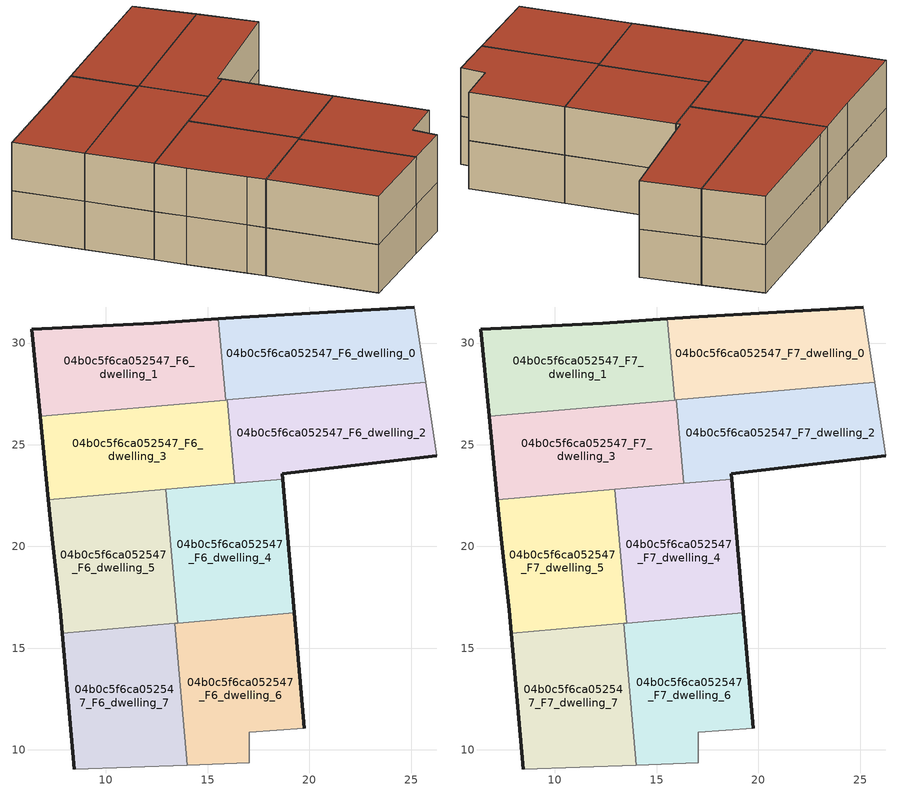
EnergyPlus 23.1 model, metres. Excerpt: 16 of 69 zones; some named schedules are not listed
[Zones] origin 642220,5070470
04b0c5f6ca052547_F6_dwelling_0
 floor to 04b0c5f6ca052547_F5_dwelling_0 (EU_floor_Construction): 25.72,28.06 25.17,31.77 16.66,31.27 15.53,31.2 15.88,27.2 z18
 wall outside (EU_wall_Construction): 15.53,31.2 16.66,31.27 25.17,31.77 z18:21
 wall adiabatic (EU_wall_Construction): 25.17,31.77 25.72,28.06 z18:21
 wall to 04b0c5f6ca052547_F6_dwelling_1 (EU_wall_Construction): 15.88,27.2 15.53,31.2 z18:21
 wall to 04b0c5f6ca052547_F6_dwelling_2 (EU_wall_Construction): 25.72,28.06 15.97,27.2 z18:21
 wall to 04b0c5f6ca052547_F6_dwelling_3 (EU_wall_Construction): 15.97,27.2 15.88,27.2 z18:21
04b0c5f6ca052547_F6_dwelling_1
 floor to 04b0c5f6ca052547_F5_dwelling_1 (EU_floor_Construction): 15.88,27.2 15.53,31.2 12.36,30.97 6.35,30.68 6.77,26.39 z18
 wall outside (EU_wall_Construction): 6.77,26.39 6.35,30.68 12.36,30.97 15.53,31.2 z18:21
 wall to 04b0c5f6ca052547_F6_dwelling_3 (EU_wall_Construction): 15.88,27.2 6.77,26.39 z18:21
04b0c5f6ca052547_F6_dwelling_2
 floor to 04b0c5f6ca052547_F5_dwelling_2 (EU_floor_Construction): 26.26,24.47 25.72,28.06 15.97,27.2 16.33,23.1 18.68,23.31 18.66,23.57 z18
 wall outside (EU_wall_Construction): 26.26,24.47 18.66,23.57 18.68,23.31 z18:21
 wall to 04b0c5f6ca052547_F6_dwelling_3 (EU_wall_Construction): 16.33,23.1 15.97,27.2 z18:21
 wall adiabatic (EU_wall_Construction): 25.72,28.06 26.26,24.47 z18:21
 wall to 04b0c5f6ca052547_F6_dwelling_4 (EU_wall_Construction): 18.68,23.31 16.33,23.1 z18:21
04b0c5f6ca052547_F6_dwelling_3
 floor to 04b0c5f6ca052547_F5_dwelling_3 (EU_floor_Construction): 16.33,23.1 15.97,27.2 6.77,26.39 7.16,22.3 z18
 wall outside (EU_wall_Construction): 7.16,22.3 6.77,26.39 z18:21
 wall to 04b0c5f6ca052547_F6_dwelling_5 (EU_wall_Construction): 12.95,22.81 7.16,22.3 z18:21
 wall to 04b0c5f6ca052547_F6_dwelling_4 (EU_wall_Construction): 16.33,23.1 12.95,22.81 z18:21
04b0c5f6ca052547_F6_dwelling_4
 floor to 04b0c5f6ca052547_F5_dwelling_4 (EU_floor_Construction): 19.26,16.74 18.68,23.31 12.95,22.81 13.53,16.24 z18
 wall outside (EU_wall_Construction): 18.68,23.31 19.26,16.74 z18:21
 wall to 04b0c5f6ca052547_F6_dwelling_5 (EU_wall_Construction): 13.53,16.24 12.95,22.81 z18:21
 wall to 04b0c5f6ca052547_F6_dwelling_6 (EU_wall_Construction): 19.26,16.74 13.53,16.24 z18:21
04b0c5f6ca052547_F6_dwelling_5
 floor to 04b0c5f6ca052547_F5_dwelling_5 (EU_floor_Construction): 13.53,16.24 12.95,22.81 7.16,22.3 7.35,20.37 7.75,16.87 7.85,15.74 z18
 wall outside (EU_wall_Construction): 7.85,15.74 7.75,16.87 7.35,20.37 7.16,22.3 z18:21
 wall to 04b0c5f6ca052547_F6_dwelling_7 (EU_wall_Construction): 13.37,16.22 7.85,15.74 z18:21
 wall to 04b0c5f6ca052547_F6_dwelling_6 (EU_wall_Construction): 13.53,16.24 13.37,16.22 z18:21
04b0c5f6ca052547_F6_dwelling_6
 floor to 04b0c5f6ca052547_F5_dwelling_6 (EU_floor_Construction): 19.76,11.06 19.26,16.74 13.37,16.22 13.99,9.25 17.05,9.36 17.05,10.86 z18
 wall outside (EU_wall_Construction): 19.26,16.74 19.76,11.06 z18:21
 wall adiabatic (EU_wall_Construction): 19.76,11.06 17.05,10.86 17.05,9.36 13.99,9.25 z18:21
 wall to 04b0c5f6ca052547_F6_dwelling_7 (EU_wall_Construction): 13.99,9.25 13.37,16.22 z18:21
04b0c5f6ca052547_F6_dwelling_7
 floor to 04b0c5f6ca052547_F5_dwelling_7 (EU_floor_Construction): 13.99,9.25 13.37,16.22 7.85,15.74 8.45,9.06 z18
 wall outside (EU_wall_Construction): 8.45,9.06 7.85,15.74 z18:21
 wall adiabatic (EU_wall_Construction): 13.99,9.25 8.45,9.06 z18:21
04b0c5f6ca052547_F7_dwelling_0
 floor to 04b0c5f6ca052547_F6_dwelling_0 (EU_floor_Construction): 25.72,28.06 25.17,31.77 16.66,31.27 15.53,31.2 15.88,27.2 z21
 wall outside (EU_wall_Construction): 15.53,31.2 16.66,31.27 25.17,31.77 z21:24
 wall adiabatic (EU_wall_Construction): 25.17,31.77 25.72,28.06 z21:24
 wall to 04b0c5f6ca052547_F7_dwelling_1 (EU_wall_Construction): 15.88,27.2 15.53,31.2 z21:24
 wall to 04b0c5f6ca052547_F7_dwelling_2 (EU_wall_Construction): 25.72,28.06 15.97,27.2 z21:24
 wall to 04b0c5f6ca052547_F7_dwelling_3 (EU_wall_Construction): 15.97,27.2 15.88,27.2 z21:24
 roof outside (EU_roof_Construction): 25.17,31.77 25.72,28.06 15.88,27.2 15.53,31.2 16.66,31.27 z24
04b0c5f6ca052547_F7_dwelling_1
 floor to 04b0c5f6ca052547_F6_dwelling_1 (EU_floor_Construction): 15.88,27.2 15.53,31.2 12.36,30.97 6.35,30.68 6.77,26.39 z21
 wall outside (EU_wall_Construction): 6.77,26.39 6.35,30.68 12.36,30.97 15.53,31.2 z21:24
 wall to 04b0c5f6ca052547_F7_dwelling_3 (EU_wall_Construction): 15.88,27.2 6.77,26.39 z21:24
 roof outside (EU_roof_Construction): 15.53,31.2 15.88,27.2 6.77,26.39 6.35,30.68 12.36,30.97 z24
04b0c5f6ca052547_F7_dwelling_2
 floor to 04b0c5f6ca052547_F6_dwelling_2 (EU_floor_Construction): 26.26,24.47 25.72,28.06 15.97,27.2 16.33,23.1 18.68,23.31 18.66,23.57 z21
 wall outside (EU_wall_Construction): 26.26,24.47 18.66,23.57 18.68,23.31 z21:24
 wall to 04b0c5f6ca052547_F7_dwelling_3 (EU_wall_Construction): 16.33,23.1 15.97,27.2 z21:24
 wall adiabatic (EU_wall_Construction): 25.72,28.06 26.26,24.47 z21:24
 wall to 04b0c5f6ca052547_F7_dwelling_4 (EU_wall_Construction): 18.68,23.31 16.33,23.1 z21:24
 roof outside (EU_roof_Construction): 25.72,28.06 26.26,24.47 18.66,23.57 18.68,23.31 16.33,23.1 15.97,27.2 z24
04b0c5f6ca052547_F7_dwelling_3
 floor to 04b0c5f6ca052547_F6_dwelling_3 (EU_floor_Construction): 16.33,23.1 15.97,27.2 6.77,26.39 7.16,22.3 z21
 wall outside (EU_wall_Construction): 7.16,22.3 6.77,26.39 z21:24
 wall to 04b0c5f6ca052547_F7_dwelling_5 (EU_wall_Construction): 12.95,22.81 7.16,22.3 z21:24
 wall to 04b0c5f6ca052547_F7_dwelling_4 (EU_wall_Construction): 16.33,23.1 12.95,22.81 z21:24
 roof outside (EU_roof_Construction): 15.97,27.2 16.33,23.1 7.16,22.3 6.77,26.39 z24
04b0c5f6ca052547_F7_dwelling_4
 floor to 04b0c5f6ca052547_F6_dwelling_4 (EU_floor_Construction): 19.26,16.74 18.68,23.31 12.95,22.81 13.53,16.24 z21
 wall outside (EU_wall_Construction): 18.68,23.31 19.26,16.74 z21:24
 wall to 04b0c5f6ca052547_F7_dwelling_5 (EU_wall_Construction): 13.53,16.24 12.95,22.81 z21:24
 wall to 04b0c5f6ca052547_F7_dwelling_6 (EU_wall_Construction): 19.26,16.74 13.53,16.24 z21:24
 roof outside (EU_roof_Construction): 18.68,23.31 19.26,16.74 13.53,16.24 12.95,22.81 z24
04b0c5f6ca052547_F7_dwelling_5
 floor to 04b0c5f6ca052547_F6_dwelling_5 (EU_floor_Construction): 13.53,16.24 12.95,22.81 7.16,22.3 7.35,20.37 7.75,16.87 7.85,15.74 z21
 wall outside (EU_wall_Construction): 7.85,15.74 7.75,16.87 7.35,20.37 7.16,22.3 z21:24
 wall to 04b0c5f6ca052547_F7_dwelling_7 (EU_wall_Construction): 13.37,16.22 7.85,15.74 z21:24
 wall to 04b0c5f6ca052547_F7_dwelling_6 (EU_wall_Construction): 13.53,16.24 13.37,16.22 z21:24
 roof outside (EU_roof_Construction): 12.95,22.81 13.53,16.24 7.85,15.74 7.75,16.87 7.35,20.37 7.16,22.3 z24
04b0c5f6ca052547_F7_dwelling_6
 floor to 04b0c5f6ca052547_F6_dwelling_6 (EU_floor_Construction): 19.76,11.06 19.26,16.74 13.37,16.22 13.99,9.25 17.05,9.36 17.05,10.86 z21
 wall outside (EU_wall_Construction): 19.26,16.74 19.76,11.06 z21:24
 wall adiabatic (EU_wall_Construction): 19.76,11.06 17.05,10.86 17.05,9.36 13.99,9.25 z21:24
 wall to 04b0c5f6ca052547_F7_dwelling_7 (EU_wall_Construction): 13.99,9.25 13.37,16.22 z21:24
 roof outside (EU_roof_Construction): 19.26,16.74 19.76,11.06 17.05,10.86 17.05,9.36 13.99,9.25 13.37,16.22 z24
04b0c5f6ca052547_F7_dwelling_7
 floor to 04b0c5f6ca052547_F6_dwelling_7 (EU_floor_Construction): 13.99,9.25 13.37,16.22 7.85,15.74 8.45,9.06 z21
 wall outside (EU_wall_Construction): 8.45,9.06 7.85,15.74 z21:24
 wall adiabatic (EU_wall_Construction): 13.99,9.25 8.45,9.06 z21:24
 roof outside (EU_roof_Construction): 13.37,16.22 13.99,9.25 8.45,9.06 7.85,15.74 z24
[Building]
EU S2 Campaign: North Axis=0; Terrain=City; Solar Distribution=FullExterior
[Site:Location]
Lyon-Bron: Latitude=45.75; Longitude=5; Time Zone=1; Elevation=198
[SizingPeriod:WeatherFileDays]
AnnualSizingPeriod: Begin Month=1; Begin Day of Month=1; End Month=12; End Day of Month=31; Day of Week for Start Day=Monday; Use Weather File Daylight Saving Period=No; Use Weather File Rain and Snow Indicators=No
[MATERIAL]
EU_InternalMass_Material: Roughness=MediumRough; Thickness=0.1; Conductivity=1; Density=1800; Specific Heat=900; Thermal Absorptance=0.9; Solar Absorptance=0.7; Visible Absorptance=0.7
[MATERIAL:NOMASS] Roughness=MediumRough; Thermal Absorptance=0.9; Solar Absorptance=0.7; Visible Absorptance=0.7
Name | Thermal Resistance
EU_wall_NoMass | 1.97775
EU_roof_NoMass | 1.81626
EU_floor_NoMass | 1.84812
[CONSTRUCTION]
EU_wall_Construction: EU_wall_NoMass
EU_roof_Construction: EU_roof_NoMass
EU_floor_Construction: EU_floor_NoMass
EU_InternalMass_Construction: EU_InternalMass_Material
[ZONE] Type=1; Multiplier=1; Ceiling Height=autocalculate; Floor Area=autocalculate; Part of Total Floor Area=Yes
Name | Volume
04b0c5f6ca052547_F6_dwelling_0; 04b0c5f6ca052547_F7_dwelling_0; 04b0c5f6ca052547_F6_dwelling_1; 04b0c5f6ca052547_F7_dwelling_1 | 113.834
04b0c5f6ca052547_F6_dwelling_2; 04b0c5f6ca052547_F7_dwelling_2 | 113.843
04b0c5f6ca052547_F6_dwelling_3; 04b0c5f6ca052547_F7_dwelling_3 | 113.851
04b0c5f6ca052547_F6_dwelling_4; 04b0c5f6ca052547_F7_dwelling_4 | 113.833
04b0c5f6ca052547_F6_dwelling_5; 04b0c5f6ca052547_F7_dwelling_5 | 113.84
04b0c5f6ca052547_F6_dwelling_6; 04b0c5f6ca052547_F7_dwelling_6 | 113.836
04b0c5f6ca052547_F6_dwelling_7; 04b0c5f6ca052547_F7_dwelling_7 | 113.839
[INTERNALMASS] Construction=EU_InternalMass_Construction
Name | Zone or ZoneList | Surface Area
04b0c5f6ca052547_F6_dwelling_0_EU_InternalMass | 04b0c5f6ca052547_F6_dwelling_0 | 37.9445
04b0c5f6ca052547_F6_dwelling_1_EU_InternalMass | 04b0c5f6ca052547_F6_dwelling_1 | 37.945
04b0c5f6ca052547_F6_dwelling_2_EU_InternalMass | 04b0c5f6ca052547_F6_dwelling_2 | 37.9475
04b0c5f6ca052547_F6_dwelling_3_EU_InternalMass | 04b0c5f6ca052547_F6_dwelling_3 | 37.9496
04b0c5f6ca052547_F6_dwelling_4_EU_InternalMass | 04b0c5f6ca052547_F6_dwelling_4 | 37.9458
04b0c5f6ca052547_F6_dwelling_5_EU_InternalMass | 04b0c5f6ca052547_F6_dwelling_5 | 37.9464
04b0c5f6ca052547_F6_dwelling_6_EU_InternalMass | 04b0c5f6ca052547_F6_dwelling_6 | 37.9456
04b0c5f6ca052547_F6_dwelling_7_EU_InternalMass | 04b0c5f6ca052547_F6_dwelling_7 | 37.9472
04b0c5f6ca052547_F7_dwelling_0_EU_InternalMass | 04b0c5f6ca052547_F7_dwelling_0 | 37.9445
04b0c5f6ca052547_F7_dwelling_1_EU_InternalMass | 04b0c5f6ca052547_F7_dwelling_1 | 37.945
04b0c5f6ca052547_F7_dwelling_2_EU_InternalMass | 04b0c5f6ca052547_F7_dwelling_2 | 37.9475
04b0c5f6ca052547_F7_dwelling_3_EU_InternalMass | 04b0c5f6ca052547_F7_dwelling_3 | 37.9496
04b0c5f6ca052547_F7_dwelling_4_EU_InternalMass | 04b0c5f6ca052547_F7_dwelling_4 | 37.9458
04b0c5f6ca052547_F7_dwelling_5_EU_InternalMass | 04b0c5f6ca052547_F7_dwelling_5 | 37.9464
04b0c5f6ca052547_F7_dwelling_6_EU_InternalMass | 04b0c5f6ca052547_F7_dwelling_6 | 37.9456
04b0c5f6ca052547_F7_dwelling_7_EU_InternalMass | 04b0c5f6ca052547_F7_dwelling_7 | 37.9472
[OTHEREQUIPMENT] Fuel Type=Electricity; Design Level Calculation Method=Watts/Area; Power per Zone Floor Area=1; Fraction Latent=0; Fraction Radiant=0; Fraction Lost=0; Carbon Dioxide Generation Rate=0; EndUse Subcategory=EU_Step8_InternalGains
Name | Zone or ZoneList or Space or SpaceList | Schedule
EU_Step8_InternalGain_04b0c5f6ca052547_F6_dwelling_0_f000 | 04b0c5f6ca052547_F6_dwelling_0 | EU_Step8_GainSchedule_04b0c5f6ca052547_F6_dwelling_0_f000
EU_Step8_InternalGain_04b0c5f6ca052547_F6_dwelling_1_f000 | 04b0c5f6ca052547_F6_dwelling_1 | EU_Step8_GainSchedule_04b0c5f6ca052547_F6_dwelling_1_f000
EU_Step8_InternalGain_04b0c5f6ca052547_F6_dwelling_2_f000 | 04b0c5f6ca052547_F6_dwelling_2 | EU_Step8_GainSchedule_04b0c5f6ca052547_F6_dwelling_2_f000
EU_Step8_InternalGain_04b0c5f6ca052547_F6_dwelling_3_f000 | 04b0c5f6ca052547_F6_dwelling_3 | EU_Step8_GainSchedule_04b0c5f6ca052547_F6_dwelling_3_f000
EU_Step8_InternalGain_04b0c5f6ca052547_F6_dwelling_4_f000 | 04b0c5f6ca052547_F6_dwelling_4 | EU_Step8_GainSchedule_04b0c5f6ca052547_F6_dwelling_4_f000
EU_Step8_InternalGain_04b0c5f6ca052547_F6_dwelling_5_f000 | 04b0c5f6ca052547_F6_dwelling_5 | EU_Step8_GainSchedule_04b0c5f6ca052547_F6_dwelling_5_f000
EU_Step8_InternalGain_04b0c5f6ca052547_F6_dwelling_6_f000 | 04b0c5f6ca052547_F6_dwelling_6 | EU_Step8_GainSchedule_04b0c5f6ca052547_F6_dwelling_6_f000
EU_Step8_InternalGain_04b0c5f6ca052547_F6_dwelling_7_f000 | 04b0c5f6ca052547_F6_dwelling_7 | EU_Step8_GainSchedule_04b0c5f6ca052547_F6_dwelling_7_f000
EU_Step8_InternalGain_04b0c5f6ca052547_F7_dwelling_0_f000 | 04b0c5f6ca052547_F7_dwelling_0 | EU_Step8_GainSchedule_04b0c5f6ca052547_F7_dwelling_0_f000
EU_Step8_InternalGain_04b0c5f6ca052547_F7_dwelling_1_f000 | 04b0c5f6ca052547_F7_dwelling_1 | EU_Step8_GainSchedule_04b0c5f6ca052547_F7_dwelling_1_f000
EU_Step8_InternalGain_04b0c5f6ca052547_F7_dwelling_2_f000 | 04b0c5f6ca052547_F7_dwelling_2 | EU_Step8_GainSchedule_04b0c5f6ca052547_F7_dwelling_2_f000
EU_Step8_InternalGain_04b0c5f6ca052547_F7_dwelling_3_f000 | 04b0c5f6ca052547_F7_dwelling_3 | EU_Step8_GainSchedule_04b0c5f6ca052547_F7_dwelling_3_f000
EU_Step8_InternalGain_04b0c5f6ca052547_F7_dwelling_4_f000 | 04b0c5f6ca052547_F7_dwelling_4 | EU_Step8_GainSchedule_04b0c5f6ca052547_F7_dwelling_4_f000
EU_Step8_InternalGain_04b0c5f6ca052547_F7_dwelling_5_f000 | 04b0c5f6ca052547_F7_dwelling_5 | EU_Step8_GainSchedule_04b0c5f6ca052547_F7_dwelling_5_f000
EU_Step8_InternalGain_04b0c5f6ca052547_F7_dwelling_6_f000 | 04b0c5f6ca052547_F7_dwelling_6 | EU_Step8_GainSchedule_04b0c5f6ca052547_F7_dwelling_6_f000
EU_Step8_InternalGain_04b0c5f6ca052547_F7_dwelling_7_f000 | 04b0c5f6ca052547_F7_dwelling_7 | EU_Step8_GainSchedule_04b0c5f6ca052547_F7_dwelling_7_f000
[ZONEVENTILATION:DESIGNFLOWRATE] Schedule=EU_AlwaysOn; Design Flow Rate Calculation Method=AirChanges/Hour; Air Changes per Hour=0.759424; Ventilation Type=Natural; Fan Pressure Rise=0; Fan Total Efficiency=1; Constant Term Coefficient=1; Temperature Term Coefficient=0; Velocity Term Coefficient=0; Velocity Squared Term Coefficient=0; Minimum Indoor Temperature=-100; Maximum Indoor Temperature=100; Delta Temperature=-100; Minimum Outdoor Temperature=-100; Maximum Outdoor Temperature=100; Maximum Wind Speed=40
Name | Zone or ZoneList or Space or SpaceList
EU_ConstantAir_04b0c5f6ca052547_F6_dwelling_0 | 04b0c5f6ca052547_F6_dwelling_0
EU_ConstantAir_04b0c5f6ca052547_F6_dwelling_1 | 04b0c5f6ca052547_F6_dwelling_1
EU_ConstantAir_04b0c5f6ca052547_F6_dwelling_2 | 04b0c5f6ca052547_F6_dwelling_2
EU_ConstantAir_04b0c5f6ca052547_F6_dwelling_3 | 04b0c5f6ca052547_F6_dwelling_3
EU_ConstantAir_04b0c5f6ca052547_F6_dwelling_4 | 04b0c5f6ca052547_F6_dwelling_4
EU_ConstantAir_04b0c5f6ca052547_F6_dwelling_5 | 04b0c5f6ca052547_F6_dwelling_5
EU_ConstantAir_04b0c5f6ca052547_F6_dwelling_6 | 04b0c5f6ca052547_F6_dwelling_6
EU_ConstantAir_04b0c5f6ca052547_F6_dwelling_7 | 04b0c5f6ca052547_F6_dwelling_7
EU_ConstantAir_04b0c5f6ca052547_F7_dwelling_0 | 04b0c5f6ca052547_F7_dwelling_0
EU_ConstantAir_04b0c5f6ca052547_F7_dwelling_1 | 04b0c5f6ca052547_F7_dwelling_1
EU_ConstantAir_04b0c5f6ca052547_F7_dwelling_2 | 04b0c5f6ca052547_F7_dwelling_2
EU_ConstantAir_04b0c5f6ca052547_F7_dwelling_3 | 04b0c5f6ca052547_F7_dwelling_3
EU_ConstantAir_04b0c5f6ca052547_F7_dwelling_4 | 04b0c5f6ca052547_F7_dwelling_4
EU_ConstantAir_04b0c5f6ca052547_F7_dwelling_5 | 04b0c5f6ca052547_F7_dwelling_5
EU_ConstantAir_04b0c5f6ca052547_F7_dwelling_6 | 04b0c5f6ca052547_F7_dwelling_6
EU_ConstantAir_04b0c5f6ca052547_F7_dwelling_7 | 04b0c5f6ca052547_F7_dwelling_7
[HVACTEMPLATE:ZONE:IDEALLOADSAIRSYSTEM] System Availability Schedule=EU_AlwaysOn; Maximum Heating Supply Air Temperature=50; Minimum Cooling Supply Air Temperature=13; Maximum Heating Supply Air Humidity Ratio=0.0156; Minimum Cooling Supply Air Humidity Ratio=0.0077; Heating Limit=NoLimit; Cooling Limit=NoLimit; Heating Availability Schedule=EU_AlwaysOn; Cooling Availability Schedule=EU_CoolingOff; Dehumidification Control Type=ConstantSensibleHeatRatio; Cooling Sensible Heat Ratio=0.7; Dehumidification Setpoint=60; Humidification Control Type=None; Humidification Setpoint=30; Outdoor Air Method=None; Outdoor Air Flow Rate per Person=0.00944; Outdoor Air Flow Rate per Zone Floor Area=0; Outdoor Air Flow Rate per Zone=0; Demand Controlled Ventilation Type=None; Outdoor Air Economizer Type=NoEconomizer; Heat Recovery Type=None; Sensible Heat Recovery Effectiveness=0.7; Latent Heat Recovery Effectiveness=0.65
Name | Template Thermostat
04b0c5f6ca052547_F6_dwelling_0 | EU_HeatOnly_04b0c5f6ca052547_F6_dwelling_0
04b0c5f6ca052547_F6_dwelling_1 | EU_HeatOnly_04b0c5f6ca052547_F6_dwelling_1
04b0c5f6ca052547_F6_dwelling_2 | EU_HeatOnly_04b0c5f6ca052547_F6_dwelling_2
04b0c5f6ca052547_F6_dwelling_3 | EU_HeatOnly_04b0c5f6ca052547_F6_dwelling_3
04b0c5f6ca052547_F6_dwelling_4 | EU_HeatOnly_04b0c5f6ca052547_F6_dwelling_4
04b0c5f6ca052547_F6_dwelling_5 | EU_HeatOnly_04b0c5f6ca052547_F6_dwelling_5
04b0c5f6ca052547_F6_dwelling_6 | EU_HeatOnly_04b0c5f6ca052547_F6_dwelling_6
04b0c5f6ca052547_F6_dwelling_7 | EU_HeatOnly_04b0c5f6ca052547_F6_dwelling_7
04b0c5f6ca052547_F7_dwelling_0 | EU_HeatOnly_04b0c5f6ca052547_F7_dwelling_0
04b0c5f6ca052547_F7_dwelling_1 | EU_HeatOnly_04b0c5f6ca052547_F7_dwelling_1
04b0c5f6ca052547_F7_dwelling_2 | EU_HeatOnly_04b0c5f6ca052547_F7_dwelling_2
04b0c5f6ca052547_F7_dwelling_3 | EU_HeatOnly_04b0c5f6ca052547_F7_dwelling_3
04b0c5f6ca052547_F7_dwelling_4 | EU_HeatOnly_04b0c5f6ca052547_F7_dwelling_4
04b0c5f6ca052547_F7_dwelling_5 | EU_HeatOnly_04b0c5f6ca052547_F7_dwelling_5
04b0c5f6ca052547_F7_dwelling_6 | EU_HeatOnly_04b0c5f6ca052547_F7_dwelling_6
04b0c5f6ca052547_F7_dwelling_7 | EU_HeatOnly_04b0c5f6ca052547_F7_dwelling_7
[SIZING:ZONE] Zone Cooling Design Supply Air Temperature Input Method=SupplyAirTemperature; Zone Cooling Design Supply Air Temperature=13; Zone Heating Design Supply Air Temperature Input Method=SupplyAirTemperature; Zone Heating Design Supply Air Temperature=50; Zone Cooling Design Supply Air Humidity Ratio=0.008; Zone Heating Design Supply Air Humidity Ratio=0.008; Cooling Design Air Flow Method=DesignDay; Cooling Design Air Flow Rate=0; Cooling Minimum Air Flow per Zone Floor Area=0.000762; Cooling Minimum Air Flow=0; Cooling Minimum Air Flow Fraction=0.2; Heating Design Air Flow Method=DesignDay; Heating Design Air Flow Rate=0; Heating Maximum Air Flow per Zone Floor Area=0.002032; Heating Maximum Air Flow=0.141576; Heating Maximum Air Flow Fraction=0.3; Account for Dedicated Outdoor Air System=No; Dedicated Outdoor Air System Control Strategy=NeutralSupplyAir; Dedicated Outdoor Air Low Setpoint Temperature for Design=autosize; Dedicated Outdoor Air High Setpoint Temperature for Design=autosize; Zone Load Sizing Method=Sensible Load Only No Latent Load; Zone Latent Cooling Design Supply Air Humidity Ratio Input Method=HumidityRatioDifference; Zone Cooling Design Supply Air Humidity Ratio Difference=0.005; Zone Latent Heating Design Supply Air Humidity Ratio Input Method=HumidityRatioDifference; Zone Humidification Design Supply Air Humidity Ratio Difference=0.005
04b0c5f6ca052547_F6_dwelling_0; 04b0c5f6ca052547_F6_dwelling_1; 04b0c5f6ca052547_F6_dwelling_2; 04b0c5f6ca052547_F6_dwelling_3; 04b0c5f6ca052547_F6_dwelling_4; 04b0c5f6ca052547_F6_dwelling_5; 04b0c5f6ca052547_F6_dwelling_6; 04b0c5f6ca052547_F6_dwelling_7; 04b0c5f6ca052547_F7_dwelling_0; 04b0c5f6ca052547_F7_dwelling_1; 04b0c5f6ca052547_F7_dwelling_2
